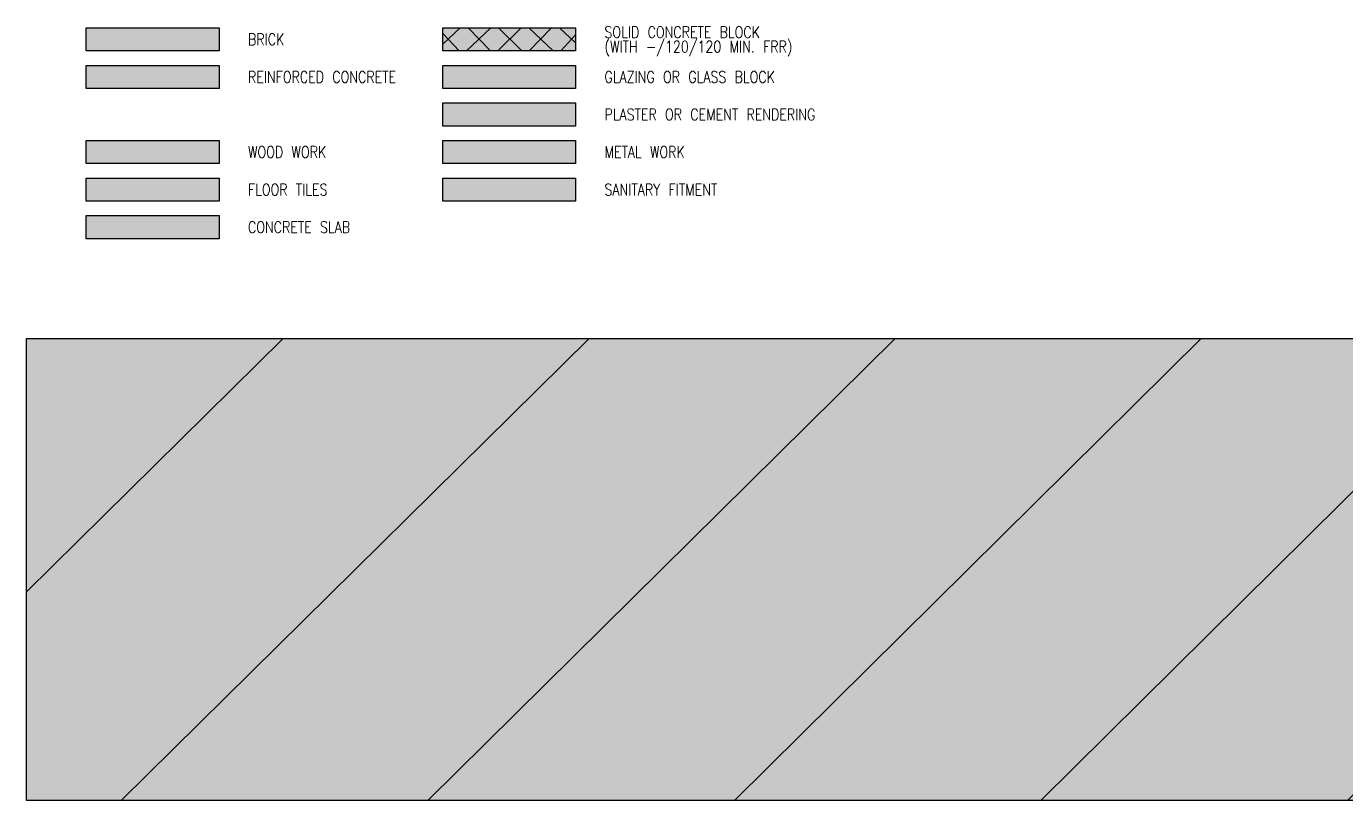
# Model space of a CAD drawing. Header units: millimetres. Extents: x 833220848 to 834439174, y 817676276 to 818025844.
# Drawn here: x 834324174 to 834381257, y 817903115 to 817936613 of the extents above; entities that cross this region are included whole.
import ezdxf

# ---------------------------------------------------------------- set-up
doc = ezdxf.new("R2010")
doc.units = ezdxf.units.MM
doc.header["$LTSCALE"] = 1000
doc.header["$MEASUREMENT"] = 0
doc.linetypes.add('HIDDEN2', pattern=[0.1875, 0.125, -0.0625])
for name, color, linetype in [('MGD044_1', 2, 'Continuous'), ('MGD064_C035', 35, 'Continuous'), ('MGD064_C051', 51, 'Continuous'), ('MGD064_C097', 97, 'Continuous'), ('MGD064_C130', 130, 'Continuous'), ('MGD064_C160', 160, 'Continuous'), ('MGD064_C200', 200, 'Continuous'), ('MGD064_C240', 240, 'Continuous'), ('VPA064_231', 231, 'HIDDEN2'), ('VPA064_C103', 103, 'HIDDEN2'), ('VPA064_C51', 51, 'HIDDEN2')]:
    doc.layers.add(name, color=color, linetype=linetype)
doc.styles.get("Standard").update_dxf_attribs({"font": 'txt.shx', "width": 0.8})

msp = doc.modelspace()

# ---------------------------------------------------------------- hatches: boundary and pattern name
at = {"layer": 'MGD044_1'}
h = msp.add_hatch(dxfattribs=at)
h.set_pattern_fill('ANSI37', color=256, scale=7500, style=0)
h.set_pattern_definition([(45, (0, -3250), (-662.9126073623883, 662.9126073623884), []), (135, (0, -3250), (-662.9126073623884, -662.9126073623883), [])])
h.paths.add_polyline_path([(834342187.1667564, 817936550.38749), (834347937.1667564, 817936550.38749), (834347937.1667564, 817935550.38749), (834342187.1667564, 817935550.38749)])
at = {"layer": 'MGD064_C035'}
msp.add_hatch(color=256, dxfattribs=at).paths.add_polyline_path([(834332511.5892386, 817930675.3874902), (834332511.5892386, 817931675.3874902), (834326761.5892386, 817931675.3874902), (834326761.5892386, 817930675.3874902)])
at = {"layer": 'MGD064_C051'}
msp.add_hatch(color=256, dxfattribs=at).paths.add_polyline_path([(834347937.1667564, 817932300.38749), (834347937.1667564, 817933300.38749), (834342187.1667564, 817933300.38749), (834342187.1667564, 817932300.38749)])
h = msp.add_hatch(dxfattribs=at)
h.set_pattern_fill('ANSI31', color=256, scale=75000, style=0)
h.set_pattern_definition([(45, (2171752.787651062, 728277.8179503679), (-6629.126073623883, 6629.126073623884), [])])
h.paths.add_polyline_path([(834324173.8014767, 817923115.3265979), (834439173.8014767, 817923115.3265969), (834439173.8014767, 817903115.3265969), (834324173.8014767, 817903115.3265979)])
at = {"layer": 'MGD064_C097'}
msp.add_hatch(color=256, dxfattribs=at).paths.add_polyline_path([(834332511.5892386, 817934928.8241477), (834326761.5892386, 817934928.8241477), (834326761.5892386, 817933925.3874902), (834332511.5892386, 817933925.3874902)])
at = {"layer": 'MGD064_C130'}
msp.add_hatch(color=256, dxfattribs=at).paths.add_polyline_path([(834342187.1667564, 817933925.38749), (834347937.1667564, 817933925.38749), (834347937.1667564, 817934925.38749), (834342187.1667564, 817934925.38749)])
at = {"layer": 'MGD064_C160'}
for points in [[(834342187.1667564, 817936550.38749), (834347937.1667564, 817936550.38749), (834347937.1667564, 817935550.38749), (834342187.1667564, 817935550.38749)], [(834324173.8014767, 817903115.3265979), (834439173.8014767, 817903115.3265969), (834439173.8014767, 817923115.3265969), (834324173.8014767, 817923115.3265979)]]:
    msp.add_hatch(color=256, dxfattribs=at).paths.add_polyline_path(points)
at = {"layer": 'MGD064_C200'}
msp.add_hatch(color=256, dxfattribs=at).paths.add_polyline_path([(834347937.1667564, 817930675.38749), (834347937.1667564, 817931675.38749), (834342187.1667564, 817931675.38749), (834342187.1667564, 817930675.38749)])
at = {"layer": 'MGD064_C240'}
msp.add_hatch(color=256, dxfattribs=at).paths.add_polyline_path([(834326761.5892386, 817936550.3874902), (834332511.5892386, 817936550.3874902), (834332511.5892386, 817935550.3874902), (834326761.5892386, 817935550.3874902)])
at = {"layer": 'VPA064_231'}
h = msp.add_hatch(color=256, dxfattribs=at)
h.dxf.hatch_style = 1
h.paths.add_polyline_path([(834326761.5892386, 817930050.3874902), (834332511.5892386, 817930050.3874902), (834332511.5892386, 817929050.3874902), (834326761.5892386, 817929050.3874902)])
at = {"layer": 'VPA064_C103'}
h = msp.add_hatch(color=256, dxfattribs=at)
h.dxf.hatch_style = 1
h.paths.add_polyline_path([(834326761.5892386, 817928425.3874902), (834332511.5892386, 817928425.3874902), (834332511.5892386, 817927425.3874902), (834326761.5892386, 817927425.3874902)])
at = {"layer": 'VPA064_C51'}
h = msp.add_hatch(color=256, dxfattribs=at)
h.dxf.hatch_style = 1
h.paths.add_polyline_path([(834342187.1667564, 817930050.38749), (834347937.1667564, 817930050.38749), (834347937.1667564, 817929050.38749), (834342187.1667564, 817929050.38749)])

# ---------------------------------------------------------------- linework, layer by layer
at = {"layer": 'MGD044_1', "linetype": 'Continuous'}
for points in [[(834326761.5892386, 817936550.3874902), (834332511.5892386, 817936550.3874902), (834332511.5892386, 817935550.3874902), (834326761.5892386, 817935550.3874902), (834326761.5892386, 817936550.3874902)], [(834342187.1667564, 817936550.38749), (834347937.1667564, 817936550.38749), (834347937.1667564, 817935550.38749), (834342187.1667564, 817935550.38749), (834342187.1667564, 817936550.38749)], [(834326761.5892386, 817934925.3874902), (834332511.5892386, 817934925.3874902), (834332511.5892386, 817933925.3874902), (834326761.5892386, 817933925.3874902), (834326761.5892386, 817934925.3874902)], [(834342187.1667564, 817934925.38749), (834347937.1667564, 817934925.38749), (834347937.1667564, 817933925.38749), (834342187.1667564, 817933925.38749), (834342187.1667564, 817934925.38749)], [(834342187.1667564, 817933300.38749), (834347937.1667564, 817933300.38749), (834347937.1667564, 817932300.38749), (834342187.1667564, 817932300.38749), (834342187.1667564, 817933300.38749)], [(834326761.5892386, 817931675.3874902), (834332511.5892386, 817931675.3874902), (834332511.5892386, 817930675.3874902), (834326761.5892386, 817930675.3874902), (834326761.5892386, 817931675.3874902)], [(834342187.1667564, 817931675.38749), (834347937.1667564, 817931675.38749), (834347937.1667564, 817930675.38749), (834342187.1667564, 817930675.38749), (834342187.1667564, 817931675.38749)], [(834326761.5892386, 817930050.3874902), (834332511.5892386, 817930050.3874902), (834332511.5892386, 817929050.3874902), (834326761.5892386, 817929050.3874902), (834326761.5892386, 817930050.3874902)], [(834342187.1667564, 817930050.38749), (834347937.1667564, 817930050.38749), (834347937.1667564, 817929050.38749), (834342187.1667564, 817929050.38749), (834342187.1667564, 817930050.38749)], [(834326761.5892386, 817928425.3874902), (834332511.5892386, 817928425.3874902), (834332511.5892386, 817927425.3874902), (834326761.5892386, 817927425.3874902), (834326761.5892386, 817928425.3874902)], [(834324173.8014767, 817923115.3265979), (834439173.8014767, 817923115.3265969), (834439173.8014767, 817903115.3265969), (834324173.8014767, 817903115.3265979), (834324173.8014767, 817923115.3265979)]]:
    msp.add_lwpolyline(points, dxfattribs=at)

# ---------------------------------------------------------------- texts
at = {"layer": 'MGD044_1', "width": 0.8}
for s, p in [('BRICK', (834333761.5892386, 817935800.3874902)), ('SOLID CONCRETE BLOCK', (834349187.1667564, 817936112.88749)), ('(WITH -/120/120 MIN. FRR)', (834349187.1667564, 817935487.88749)), ('REINFORCED CONCRETE', (834333761.5892386, 817934175.3874902)), ('GLAZING OR GLASS BLOCK', (834349187.1667564, 817934175.38749)), ('PLASTER OR CEMENT RENDERING', (834349187.1667564, 817932550.38749)), ('WOOD WORK', (834333761.5892386, 817930925.3874902)), ('METAL WORK', (834349187.1667564, 817930925.38749)), ('FLOOR TILES', (834333761.5892386, 817929300.3874902)), ('SANITARY FITMENT', (834349187.1667564, 817929300.38749)), ('CONCRETE SLAB', (834333761.5892386, 817927675.3874902))]:
    msp.add_text(s, height=500.0000000000001, dxfattribs=at).set_placement(p)

doc.saveas('drawing.dxf')
